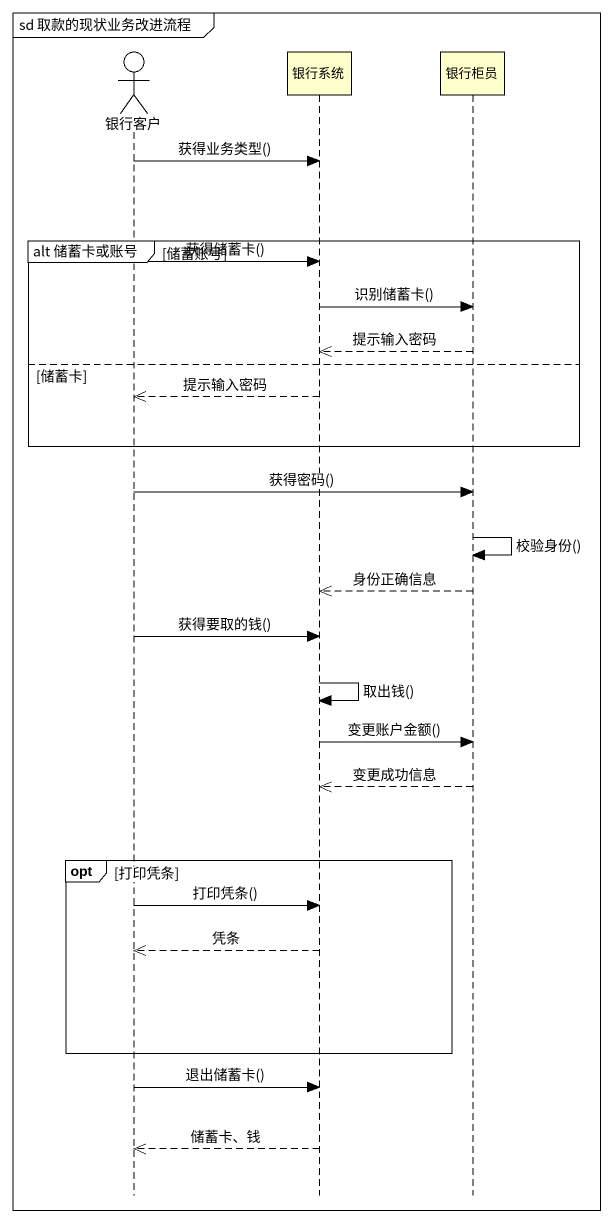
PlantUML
@startuml
mainframe sd 取款的现状业务改进流程
hide footbox
actor 银行客户
participant 银行系统
participant 银行柜员

银行客户 -> 银行系统 : 获得业务类型()
group alt 储蓄卡或账号 [储蓄账号]
  银行客户 -> 银行系统 : 获得储蓄卡()
  银行系统 -> 银行柜员 : 识别储蓄卡()
  银行柜员 -->> 银行系统 : 提示输入密码
else 储蓄卡
  银行系统 -->> 银行客户 : 提示输入密码
end
银行客户 -> 银行柜员 : 获得密码()
银行柜员 -> 银行柜员 : 校验身份()
银行柜员 -->> 银行系统 : 身份正确信息
银行客户 -> 银行系统 : 获得要取的钱()
银行系统 -> 银行系统 : 取出钱()
银行系统 -> 银行柜员 : 变更账户金额()
银行柜员 -->> 银行系统 : 变更成功信息
opt 打印凭条
  银行客户 -> 银行系统 : 打印凭条()
  银行系统 -->> 银行客户 : 凭条
end
银行客户 -> 银行系统 : 退出储蓄卡()
银行系统 -->> 银行客户 : 储蓄卡、钱
@enduml
